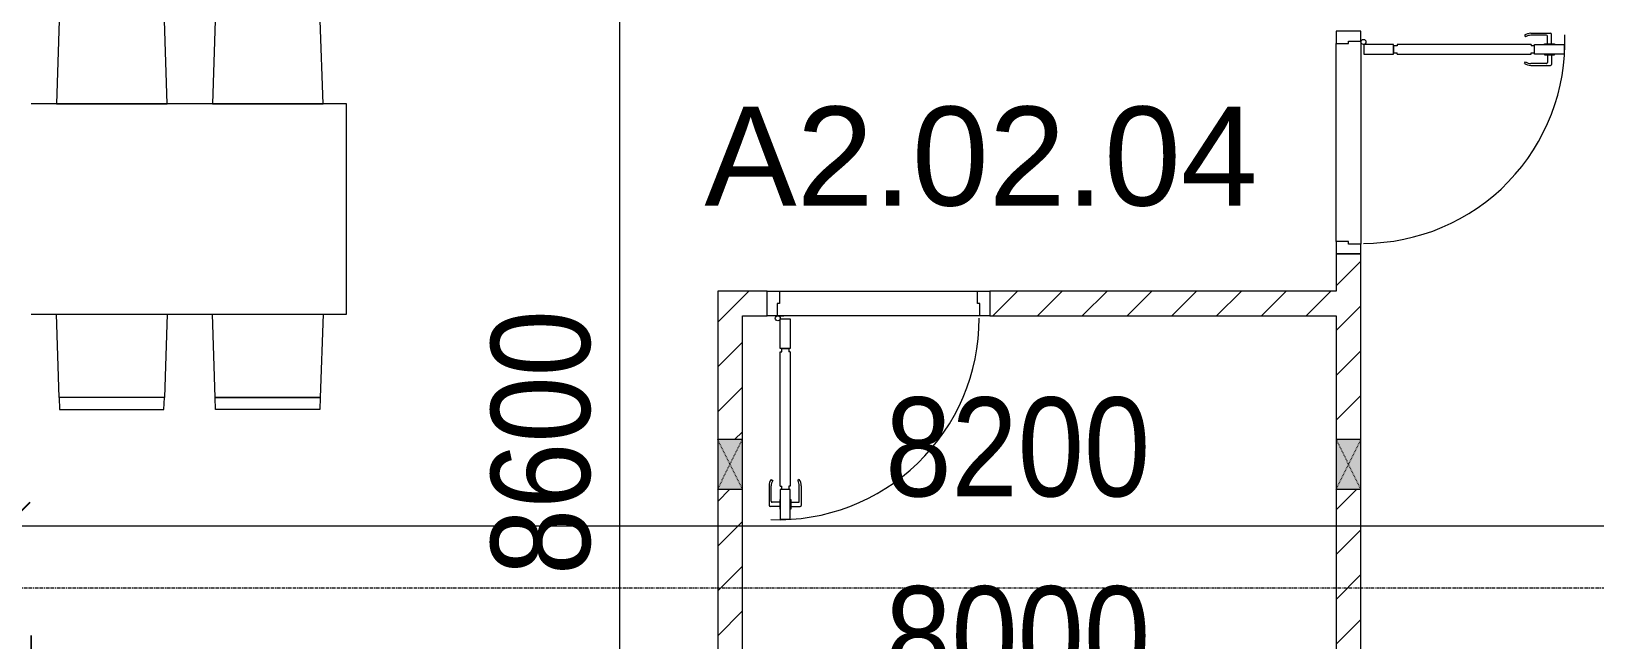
# Model space of a CAD drawing. Header units: millimetres. Extents: x 962 to 239635, y -15958 to 82755.
# Drawn here: x 131004 to 137323, y 28228 to 30687 of the extents above; entities that cross this region are included whole.
import ezdxf

# ---------------------------------------------------------------- set-up
doc = ezdxf.new("R2010")
doc.units = ezdxf.units.MM
doc.linetypes.add('Dash', pattern=[6, 3, -3])
doc.linetypes.add('Grid Line', pattern=[22.225, 12.7, -3.175, 3.175, -3.175])
for name, color, linetype, lineweight in [('0-1', 7, 'Continuous', 5), ('A-ANNO-DIMS', 211, 'Continuous', 9), ('A-ANNO-DIMS-160', 211, 'Continuous', 9), ('A-AREA-IDEN', 2, 'Continuous', 9), ('A-DETL-GENF-1', 9, 'Continuous', 9), ('A-DOOR-1', 254, 'Continuous', 9), ('A-DOOR-2', 9, 'Continuous', 9), ('A-FLOR-2', 9, 'Continuous', 9), ('A-WALL-1', 253, 'Continuous', 18), ('A-WALL-2', 9, 'Continuous', 9), ('A-WALL-PATT-1', 10, 'Continuous', 9), ('I-FURN-1', 254, 'Continuous', 9), ('S-COLS', 52, 'Continuous', 9), ('S-COLS-3', 254, 'Continuous', 9), ('S-COLS-4', 253, 'Continuous', 18), ('S-COLS-HDLN-1', 9, 'Dash', 9), ('S-GRID-1', 1, 'Grid Line', 9)]:
    doc.layers.add(name, color=color, linetype=linetype, lineweight=lineweight)
doc.styles.add('Arial_11', font='arial_0.ttf', dxfattribs={"height": 400})
doc.styles.add('UTM Avo', font='UTM Avo.ttf', dxfattribs={"width": 0.9, "height": 400})
doc.dimstyles.new('1_Dim_chi_tiet_2_5', dxfattribs={"dimscale": 304.8, "dimtxt": 399.720379, "dimasz": 0.629921, "dimexe": 0.524934, "dimexo": 0.0625, "dimgap": 0.052493, "dimtad": 1, "dimdec": 0, "dimrnd": 5, "dimzin": 0, "dimdsep": 46, "dimtxsty": 'UTM Avo', "dimblk1": 'OBLIQUE', "dimblk2": 'OBLIQUE', "dimsah": 1, "dimcen": 0.09, "dimdle": 0.524934, "dimazin": 0, "dimtfac": 1, "dimtdec": 4, "dimtix": 1, "dimtmove": 0, "dimatfit": 3, "dimfxl": 1.049869, "dimfxlon": 1, "dimtvp": 1, "dimtolj": 1, "dimtzin": 0, "dimarcsym": 2})
doc.dimstyles.new('1_Dim_chi_tiet_2_5_1', dxfattribs={"dimscale": 304.8, "dimtxt": 399.720379, "dimasz": 0.629921, "dimexe": 0.524934, "dimexo": 0.0625, "dimgap": 0.052493, "dimtad": 1, "dimdec": 0, "dimrnd": 5, "dimzin": 0, "dimdsep": 46, "dimtxsty": 'UTM Avo', "dimblk1": 'OBLIQUE', "dimblk2": 'OBLIQUE', "dimsah": 1, "dimcen": 0.09, "dimdle": 0.524934, "dimazin": 0, "dimtfac": 1, "dimtdec": 4, "dimtix": 1, "dimtmove": 0, "dimatfit": 3, "dimfxl": 1.049869, "dimfxlon": 1, "dimtvp": 1, "dimtolj": 1, "dimtzin": 0, "dimarcsym": 2})
pattern_1 = [(45, (0, 0), (-90.50967, 90.50967), [])]

# ---------------------------------------------------------------- blocks, each defined once
blk = doc.blocks.new('RES_BAN AN 1 - RES_BAN AN 1-V21-TKCS_MB TẦNG 2')
at = {"layer": 'I-FURN-1'}
for p, q in [((-425, 0), (-425, -1275)), ((425, -1275), (425, 0)), ((-761.9, -113.5), (-809.6, -115.1)), ((-809.6, -115.1), (-809.6, -536.9)), ((-761.9, -113.5), (-425, -102.3)), ((-761.9, -538.5), (-761.9, -113.5)), ((-761.9, -538.5), (-761.9, -113.5)), ((-425, -102.3), (-425, -549.7)), ((425, -102.3), (425, -549.7)), ((761.9, -113.5), (425, -102.3)), ((761.9, -538.5), (761.9, -113.5)), ((761.9, -113.5), (761.9, -538.5)), ((809.6, -115.1), (761.9, -113.5)), ((809.6, -536.9), (809.6, -115.1)), ((-809.6, -536.9), (-761.9, -538.5)), ((-425, -549.7), (-761.9, -538.5)), ((425, -549.7), (761.9, -538.5)), ((761.9, -538.5), (809.6, -536.9)), ((-809.6, -745.3), (-761.9, -743.8)), ((-809.6, -1167.2), (-809.6, -745.3)), ((-761.9, -743.8), (-425, -732.5)), ((-761.9, -1168.8), (-761.9, -743.8)), ((-761.9, -743.8), (-761.9, -1168.8)), ((-425, -732.5), (-425, -1180)), ((425, -732.5), (425, -1180)), ((761.9, -743.8), (425, -732.5)), ((761.9, -743.8), (809.6, -745.3)), ((761.9, -1168.8), (761.9, -743.8)), ((761.9, -1168.8), (761.9, -743.8)), ((809.6, -745.3), (809.6, -1167.2)), ((-761.9, -1168.8), (-809.6, -1167.2)), ((-425, -1180), (-761.9, -1168.8)), ((425, -1180), (761.9, -1168.8)), ((809.6, -1167.2), (761.9, -1168.8)), ((-425, -1275), (425, -1275))]:
    blk.add_line(p, q, dxfattribs=at)
blk = doc.blocks.new('DOOR_CW_01 CANH MO-PANEL KINH - DIW_01-900x2200-CỬA GỖ VÂN LAMINATE-553393-TKCS_MB TẦNG 2')
at = {"layer": 'A-DETL-GENF-1'}
for p, q in [((-399, 831.8), (-397, 831.8)), ((-399, 792.2), (-399, 831.8)), ((-397, 872), (-357, 872)), ((-397, 752), (-397, 872)), ((-397, 792.2), (-397, 831.8)), ((-357, 872), (-357, 752)), ((-357, 792.2), (-357, 831.8)), ((-355, 831.8), (-357, 831.8)), ((-355, 792.2), (-355, 831.8)), ((-442, 737), (-442, 816.5)), ((-399, 820.5), (-438, 820.5)), ((-434, 799.5), (-434, 737)), ((-399, 803.5), (-430, 803.5)), ((-397, 792.2), (-399, 792.2)), ((-357, 792.2), (-355, 792.2)), ((-355, 820.5), (-316, 820.5)), ((-355, 803.5), (-324, 803.5)), ((-320, 799.5), (-320, 737)), ((-312, 737), (-312, 816.5)), ((-433.9, 711.2), (-427.3, 715.8)), ((-357, 752), (-397, 752)), ((-397, 738), (-391, 738)), ((-397, 738), (-397, 196)), ((-363, 752), (-391, 752)), ((-391, 752), (-391, 738)), ((-363, 738), (-363, 752)), ((-357, 738), (-363, 738)), ((-357, 196), (-357, 738)), ((-320.1, 711.2), (-326.7, 715.8)), ((-397, 196), (-391, 196)), ((-391, 196), (-391, 182)), ((-357, 196), (-363, 196)), ((-363, 182), (-363, 196)), ((-357, 182), (-397, 182)), ((-397, 182), (-397, 62)), ((-391, 182), (-363, 182)), ((-357, 62), (-357, 182)), ((-397, 62), (-357, 62))]:
    blk.add_line(p, q, dxfattribs=at)
blk.add_circle((-407, 60), 10, dxfattribs=at)
for centre, radius, start, end in [((-407, 60), 814, 360, 92), ((-438, 816.5), 4, 90, 180), ((-430, 799.5), 4, 90, 180), ((-324, 799.5), 4, 360, 90), ((-316, 816.5), 4, 0, 90), ((-397, 737), 45, 180, 215), ((-397, 737), 37, 180, 215), ((-357, 737), 37, 325, 0), ((-357, 737), 45, 325, 0)]:
    blk.add_arc(centre, radius, start, end, dxfattribs=at)
at = {"layer": 'A-DOOR-2'}
for p, q in [((-410, 50), (-450, 50)), ((-450, 50), (-450, -50)), ((-410, 0), (-410, 50)), ((-400, 0), (-410, 0)), ((-407, 50), (-382, 50)), ((-400, -50), (-400, 0)), ((410, 0), (400, 0)), ((400, 0), (400, -50)), ((450, 50), (410, 50)), ((410, 50), (410, 0)), ((450, -50), (450, 50)), ((-450, -50), (-400, -50)), ((400, -50), (450, -50))]:
    blk.add_line(p, q, dxfattribs=at)
blk = doc.blocks.new('DOOR_CW_01 CANH MO-PANEL KINH - DIW_01-900x2200-CỬA GỖ VÂN LAMINATE-553375-TKCS_MB TẦNG 2')
at = {"layer": 'A-DETL-GENF-1'}
for p, q in [((-397, -182), (-397, -62)), ((-397, -62), (-357, -62)), ((-357, -62), (-357, -182)), ((-357, -182), (-397, -182)), ((-391, -196), (-391, -182)), ((-391, -182), (-363, -182)), ((-363, -182), (-363, -196)), ((-397, -196), (-391, -196)), ((-397, -738), (-397, -196)), ((-357, -196), (-363, -196)), ((-357, -196), (-357, -738)), ((-442, -737), (-442, -816.5)), ((-434, -799.5), (-434, -737)), ((-433.9, -711.2), (-427.3, -715.8)), ((-397, -738), (-391, -738)), ((-357, -752), (-397, -752)), ((-397, -752), (-397, -872)), ((-391, -752), (-391, -738)), ((-363, -752), (-391, -752)), ((-357, -738), (-363, -738)), ((-363, -738), (-363, -752)), ((-357, -872), (-357, -752)), ((-320.1, -711.2), (-326.7, -715.8)), ((-320, -799.5), (-320, -737)), ((-312, -737), (-312, -816.5)), ((-399, -820.5), (-438, -820.5)), ((-399, -803.5), (-430, -803.5)), ((-399, -792.2), (-399, -831.8)), ((-397, -792.2), (-399, -792.2)), ((-397, -792.2), (-397, -831.8)), ((-357, -792.2), (-357, -831.8)), ((-357, -792.2), (-355, -792.2)), ((-355, -792.2), (-355, -831.8)), ((-355, -803.5), (-324, -803.5)), ((-355, -820.5), (-316, -820.5)), ((-399, -831.8), (-397, -831.8)), ((-397, -872), (-357, -872)), ((-355, -831.8), (-357, -831.8))]:
    blk.add_line(p, q, dxfattribs=at)
blk.add_circle((-407, -60), 10, dxfattribs=at)
for centre, radius, start, end in [((-407, -60), 814, 268, 0), ((-397, -737), 45, 145, 180), ((-397, -737), 37, 145, 180), ((-357, -737), 37, 0, 35), ((-357, -737), 45, 360, 35), ((-438, -816.5), 4, 180, 270), ((-430, -799.5), 4, 180, 270), ((-324, -799.5), 4, 270, 0), ((-316, -816.5), 4, 270, 0)]:
    blk.add_arc(centre, radius, start, end, dxfattribs=at)
at = {"layer": 'A-DOOR-2'}
for p, q in [((-450, -50), (-450, 50)), ((-450, 50), (-400, 50)), ((-400, 50), (-400, 0)), ((400, 0), (400, 50)), ((400, 50), (450, 50)), ((450, 50), (450, -50)), ((-410, -50), (-450, -50)), ((-410, 0), (-410, -50)), ((-400, 0), (-410, 0)), ((-407, -50), (-382, -50)), ((410, 0), (400, 0)), ((410, -50), (410, 0)), ((450, -50), (410, -50))]:
    blk.add_line(p, q, dxfattribs=at)
blk = doc.blocks.new('G1_SOF - BO TRU - 100x200-745959-TKCS_MB TẦNG 2')
at = {"layer": 'S-COLS'}
blk.add_hatch(color=256, dxfattribs=at).paths.add_polyline_path([(-50, 100), (-50, -100), (50, -100), (50, 100)])
at = {"layer": 'S-COLS-4'}
for p, q in [((50, 100), (-50, 100)), ((-50, 100), (-50, -100)), ((50, -100), (50, 100)), ((-50, -100), (50, -100))]:
    blk.add_line(p, q, dxfattribs=at)
at = {"layer": 'S-COLS-HDLN-1'}
for p, q in [((50, 100), (-50, -100)), ((-50, 100), (50, -100))]:
    blk.add_line(p, q, dxfattribs=at)
blk = doc.blocks.new('NCV_TKTC_TANG 2_rvt-1-TKCS_MB TẦNG 2')
at = {"layer": 'A-WALL-PATT-1'}
h = blk.add_hatch(dxfattribs=at)
h.set_pattern_fill('FP_1', color=256, style=0, pattern_type=2)
h.set_pattern_definition(pattern_1)
h.paths.add_polyline_path([(74527.6, 24736.9), (74627.6, 24736.9), (74627.6, 28836.9), (74527.6, 28836.9), (74527.6, 25733.6)])
h.paths.add_polyline_path([(74527.6, 29036.9), (74627.6, 29036.9), (74627.6, 29786.9), (74527.6, 29786.9), (74527.6, 29536.9)])
h.paths.add_polyline_path([(74627.6, 30686.9), (74627.6, 31136.9), (74527.6, 31136.9), (74527.6, 30686.9)])
h = blk.add_hatch(dxfattribs=at)
h.set_pattern_fill('FP_1', color=256, style=0, pattern_type=2)
h.set_pattern_definition(pattern_1)
h.paths.add_polyline_path([(74527.6, 29536.9), (74527.6, 29636.9), (73127.6, 29636.9), (73127.6, 29536.9), (73847.2, 29536.9)])
h.paths.add_polyline_path([(72027.6, 29536.9), (72227.6, 29536.9), (72227.6, 29636.9), (72027.6, 29636.9)])
h = blk.add_hatch(dxfattribs=at)
h.set_pattern_fill('FP_1', color=256, style=0, pattern_type=2)
h.set_pattern_definition(pattern_1)
h.paths.add_polyline_path([(72127.6, 24737.4), (72127.6, 28836.9), (72027.6, 28836.9), (72027.6, 24737.4)])
h.paths.add_polyline_path([(72027.6, 29036.9), (72127.6, 29036.9), (72127.6, 29536.9), (72027.6, 29536.9)])
at = {"layer": 'A-FLOR-2'}
for p, q in [((74527.6, 29836.9), (74527.6, 30636.9)), ((74627.6, 30646.9), (74627.6, 29826.9)), ((72277.6, 29636.9), (73077.6, 29636.9)), ((73087.6, 29536.9), (72267.6, 29536.9))]:
    blk.add_line(p, q, dxfattribs=at)
at = {"layer": 'A-WALL-1'}
for p, q in [((74527.6, 29786.9), (74527.6, 29636.9)), ((74627.6, 29786.9), (74527.6, 29786.9)), ((74627.6, 29036.9), (74627.6, 29786.9)), ((72227.6, 29636.9), (72027.6, 29636.9)), ((72027.6, 29636.9), (72027.6, 29536.9)), ((72227.6, 29536.9), (72227.6, 29636.9)), ((74527.6, 29636.9), (73127.6, 29636.9)), ((73127.6, 29636.9), (73127.6, 29536.9)), ((72027.6, 29536.9), (72027.6, 29036.9)), ((72127.6, 29536.9), (72227.6, 29536.9)), ((72127.6, 29036.9), (72127.6, 29536.9)), ((73127.6, 29536.9), (74527.6, 29536.9)), ((74527.6, 29536.9), (74527.6, 29036.9)), ((72027.6, 28836.9), (72027.6, 24737.4)), ((72127.6, 24737.4), (72127.6, 28836.9)), ((74527.6, 28836.9), (74527.6, 24736.9)), ((74627.6, 24736.9), (74627.6, 28836.9))]:
    blk.add_line(p, q, dxfattribs=at)
at = {"layer": 'A-WALL-2'}
for p, q in [((74527.6, 29836.9), (74527.6, 30636.9)), ((74627.6, 30646.9), (74627.6, 29826.9)), ((72277.6, 29636.9), (73077.6, 29636.9)), ((73087.6, 29536.9), (72267.6, 29536.9))]:
    blk.add_line(p, q, dxfattribs=at)
at = {"layer": 'A-DOOR-1', "rotation": 269.9999999999995}
blk.add_blockref('DOOR_CW_01 CANH MO-PANEL KINH - DIW_01-900x2200-CỬA GỖ VÂN LAMINATE-553393-TKCS_MB TẦNG 2', (74577.6, 30236.9), dxfattribs=at)
at = {"layer": 'A-DOOR-1'}
blk.add_blockref('DOOR_CW_01 CANH MO-PANEL KINH - DIW_01-900x2200-CỬA GỖ VÂN LAMINATE-553375-TKCS_MB TẦNG 2', (72677.6, 29586.9), dxfattribs=at)
at = {"layer": 'I-FURN-1', "rotation": 89.9999999999997}
blk.add_blockref('RES_BAN AN 1 - RES_BAN AN 1-V21-TKCS_MB TẦNG 2', (69252.6, 29968.6), dxfattribs=at)
at = {"layer": 'S-COLS-3', "rotation": 180}
for p in [(72077.6, 28936.9), (74577.6, 28936.9)]:
    blk.add_blockref('G1_SOF - BO TRU - 100x200-745959-TKCS_MB TẦNG 2', p, dxfattribs=at)
blk = doc.blocks.new('DIMBLOCK63-TKCS_MB TẦNG 2')
at = {"layer": 'A-ANNO-DIMS-160'}
for p, q in [((130903.5, 29007.8), (130903.5, 28527.8)), ((130903.5, 28687.8), (130903.5, 29007.8)), ((139103.5, 29007.8), (139103.5, 28527.8)), ((139103.5, 28687.8), (139103.5, 29007.8)), ((130903.5, 28687.8), (139103.5, 28687.8))]:
    blk.add_line(p, q, dxfattribs=at)
at = {"layer": 'A-ANNO-DIMS-160', "lineweight": 25}
for p, q in [((130903.5, 28687.8), (130999.5, 28783.8)), ((139103.5, 28687.8), (139199.5, 28783.8)), ((130903.5, 28687.8), (130807.5, 28591.8)), ((139103.5, 28687.8), (139007.5, 28591.8))]:
    blk.add_line(p, q, dxfattribs=at)
at = {"layer": 'A-ANNO-DIMS-160', "color": 0, "insert": (134455.7, 29207.5), "char_height": 400, "width": 1314.636, "attachment_point": 1, "line_spacing_factor": 1.110334, "style": 'UTM Avo'}
blk.add_mtext('8200', dxfattribs=at)
blk = doc.blocks.new('_Oblique')
at = {"color": 0, "linetype": 'ByBlock', "lineweight": -2}
blk.add_line((-0.5, -0.5), (0.5, 0.5), dxfattribs=at)
blk = doc.blocks.new('DIMBLOCK280-TKCS_MB TẦNG 2')
at = {"layer": 'A-ANNO-DIMS-160'}
for p, q in [((131003.5, 28244.6), (131003.5, 27764.6)), ((131003.5, 27924.6), (131003.5, 28244.6)), ((139003.5, 28244.6), (139003.5, 27764.6)), ((139003.5, 27924.6), (139003.5, 28244.6)), ((130843.5, 27924.6), (139163.5, 27924.6))]:
    blk.add_line(p, q, dxfattribs=at)
at = {"layer": 'A-ANNO-DIMS-160', "lineweight": 25}
for p, q in [((131003.5, 27924.6), (131099.5, 28020.6)), ((139003.5, 27924.6), (139099.5, 28020.6)), ((131003.5, 27924.6), (130907.5, 27828.6)), ((139003.5, 27924.6), (138907.5, 27828.6))]:
    blk.add_line(p, q, dxfattribs=at)
at = {"layer": 'A-ANNO-DIMS-160', "color": 0, "insert": (134455.7, 28444.2), "char_height": 400, "width": 1314.636, "attachment_point": 1, "line_spacing_factor": 1.110334, "style": 'UTM Avo'}
blk.add_mtext('8000', dxfattribs=at)
blk = doc.blocks.new('DIMBLOCK288-TKCS_MB TẦNG 2')
at = {"layer": 'A-ANNO-DIMS-160'}
for p, q in [((133381.6, 33496.9), (133381.6, 24576.9)), ((133701.6, 33336.9), (133221.6, 33336.9)), ((133381.6, 33336.9), (133701.6, 33336.9)), ((133701.6, 24736.9), (133221.6, 24736.9)), ((133381.6, 24736.9), (133701.6, 24736.9))]:
    blk.add_line(p, q, dxfattribs=at)
at = {"layer": 'A-ANNO-DIMS-160', "lineweight": 25}
for p, q in [((133381.6, 33336.9), (133285.6, 33432.9)), ((133381.6, 33336.9), (133477.6, 33240.9)), ((133381.6, 24736.9), (133285.6, 24832.9)), ((133381.6, 24736.9), (133477.6, 24640.9))]:
    blk.add_line(p, q, dxfattribs=at)
at = {"layer": 'A-ANNO-DIMS-160', "color": 0, "insert": (132862, 28489.2), "char_height": 400, "width": 1314.636, "attachment_point": 1, "rotation": 90, "line_spacing_factor": 1.110334, "style": 'UTM Avo'}
blk.add_mtext('8600', dxfattribs=at)

msp = doc.modelspace()

# ---------------------------------------------------------------- linework, layer by layer
at = {"layer": 'S-GRID-1'}
msp.add_line((189415.6, 28436.9), (96253.4, 28436.9), dxfattribs=at)

# ---------------------------------------------------------------- block references
at = {"layer": '0-1'}
msp.add_blockref('NCV_TKTC_TANG 2_rvt-1-TKCS_MB TẦNG 2', (61750.9, 0), dxfattribs=at)

# ---------------------------------------------------------------- texts
at = {"layer": 'A-AREA-IDEN', "insert": (134843.3, 29976.8), "char_height": 400, "width": 2233.6, "attachment_point": 8, "line_spacing_factor": 0.936439, "style": 'Arial_11'}
msp.add_mtext('\\pt8,16,24,32,40,48,56,64,72,80,88,96,104,112,120,128,136,144,152,160,168,176,184,192,200,208,216,224,232,240,248,256;A2.02.04', dxfattribs=at)

# ---------------------------------------------------------------- dimensions: what is measured, and where the dimension line sits
at = {"layer": 'A-ANNO-DIMS'}
dim = msp.add_linear_dim(base=(133381.6, 24736.9), p1=(133701.6, 33336.9), p2=(133701.6, 24736.9), angle=90, dimstyle='1_Dim_chi_tiet_2_5_1', override={"dimpost": '<>', "dimfxl": 8600}, dxfattribs=at)
dim.commit()
dim.dimension.update_dxf_attribs({"geometry": 'DIMBLOCK288-TKCS_MB TẦNG 2', "text_midpoint": (133158.6, 29036.9)})
for base, p1, p2, dimstyle, override, picture, middle in [((139103.5, 28687.8), (130903.5, 29007.8), (139103.5, 29007.8), '1_Dim_chi_tiet_2_5', {"dimpost": '<>', "dimfxl": 8200}, 'DIMBLOCK63-TKCS_MB TẦNG 2', (135003.5, 28910.8)), ((139003.5, 27924.6), (131003.5, 28244.6), (139003.5, 28244.6), '1_Dim_chi_tiet_2_5_1', {"dimpost": '<>', "dimfxl": 8000}, 'DIMBLOCK280-TKCS_MB TẦNG 2', (135003.5, 28147.6))]:
    dim = msp.add_linear_dim(base=base, p1=p1, p2=p2, dimstyle=dimstyle, override=override, dxfattribs=at)
    dim.commit()
    dim.dimension.update_dxf_attribs({"geometry": picture, "text_midpoint": middle})

doc.saveas('drawing.dxf')
